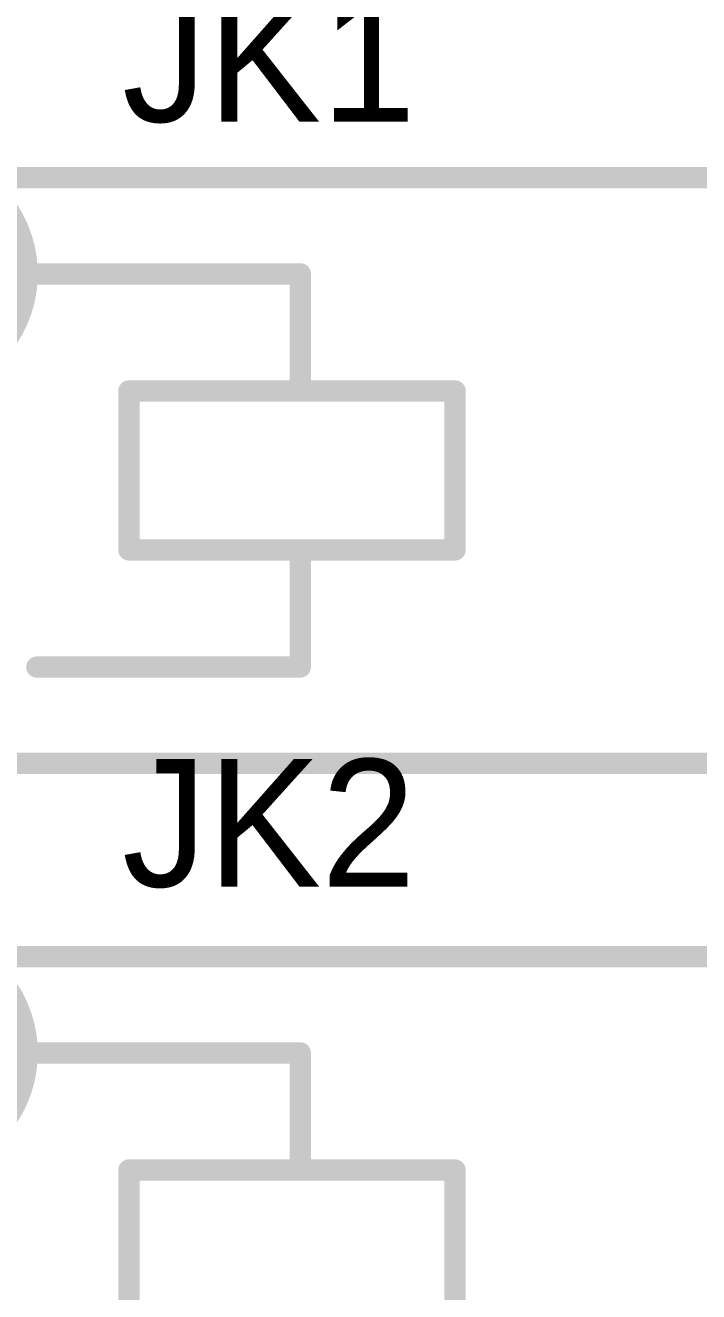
# Model space of a CAD drawing. Header units: millimetres. Extents: x -1 to 102, y -51 to 1.
# Drawn here: x 70.34 to 78.39, y -32.66 to -17.52 of the extents above; entities that cross this region are included whole.
import ezdxf

# ---------------------------------------------------------------- set-up
doc = ezdxf.new("R2010")
doc.units = ezdxf.units.MM
doc.layers.add('InternalPlane2', color=16, linetype='Continuous')
doc.layers.add('TopOverlay', color=2, linetype='Continuous')

msp = doc.modelspace()

# ---------------------------------------------------------------- linework, layer by layer
at = {"layer": 'InternalPlane2', "const_width": 0.254}
for points in [[(70.13, -19.713, -0.305731), (70.13, -21.262)], [(70.13, -29.027, -0.305731), (70.13, -30.576)]]:
    msp.add_lwpolyline(points, format="xyb", dxfattribs=at)
at = {"layer": 'TopOverlay', "const_width": 0.254}
for points in [[(69.914, -19.338), (88.482, -19.338)], [(70.482, -20.488), (73.632, -20.488)], [(73.632, -21.888), (73.632, -20.488)], [(71.582, -21.888), (75.481, -21.888)], [(71.582, -23.788), (71.582, -21.888)], [(75.481, -23.788), (75.481, -21.888)], [(71.582, -23.788), (75.481, -23.788)], [(73.632, -25.188), (73.632, -23.838)], [(70.482, -25.188), (73.632, -25.188)], [(69.914, -26.338), (79.55, -26.338)], [(69.914, -28.651), (88.482, -28.651)], [(70.482, -29.801), (73.632, -29.801)], [(73.632, -31.201), (73.632, -29.801)], [(71.582, -31.201), (75.481, -31.201)], [(71.582, -33.101), (71.582, -31.201)], [(75.481, -33.101), (75.481, -31.201)]]:
    msp.add_lwpolyline(points, dxfattribs=at)
at = {"layer": 'TopOverlay', "const_width": 0.127}
for points in [[(70.418, -20.488, 1), (70.545, -20.488, 1)], [(73.568, -20.488, 1), (73.695, -20.488, 1)], [(73.568, -20.488, 1), (73.695, -20.488, 1)], [(71.518, -21.888, 1), (71.645, -21.888, 1)], [(71.518, -21.888, 1), (71.645, -21.888, 1)], [(73.568, -21.888, 1), (73.695, -21.888, 1)], [(75.418, -21.888, 1), (75.545, -21.888, 1)], [(75.418, -21.888, 1), (75.545, -21.888, 1)], [(71.518, -23.788, 1), (71.645, -23.788, 1)], [(71.518, -23.788, 1), (71.645, -23.788, 1)], [(73.568, -23.838, 1), (73.695, -23.838, 1)], [(75.418, -23.788, 1), (75.545, -23.788, 1)], [(75.418, -23.788, 1), (75.545, -23.788, 1)], [(70.418, -25.188, 1), (70.545, -25.188, 1)], [(73.568, -25.188, 1), (73.695, -25.188, 1)], [(73.568, -25.188, 1), (73.695, -25.188, 1)], [(70.418, -29.801, 1), (70.545, -29.801, 1)], [(73.568, -29.801, 1), (73.695, -29.801, 1)], [(73.568, -29.801, 1), (73.695, -29.801, 1)], [(71.518, -31.201, 1), (71.645, -31.201, 1)], [(71.518, -31.201, 1), (71.645, -31.201, 1)], [(73.568, -31.201, 1), (73.695, -31.201, 1)], [(75.418, -31.201, 1), (75.545, -31.201, 1)], [(75.418, -31.201, 1), (75.545, -31.201, 1)]]:
    msp.add_lwpolyline(points, format="xyb", close=True, dxfattribs=at)

# ---------------------------------------------------------------- texts
at = {"layer": 'TopOverlay'}
for s, p in [('JK1', (71.501, -18.669)), ('JK2', (71.501, -27.813))]:
    msp.add_text(s, height=1.524, dxfattribs=at).set_placement(p)

doc.saveas('drawing.dxf')
